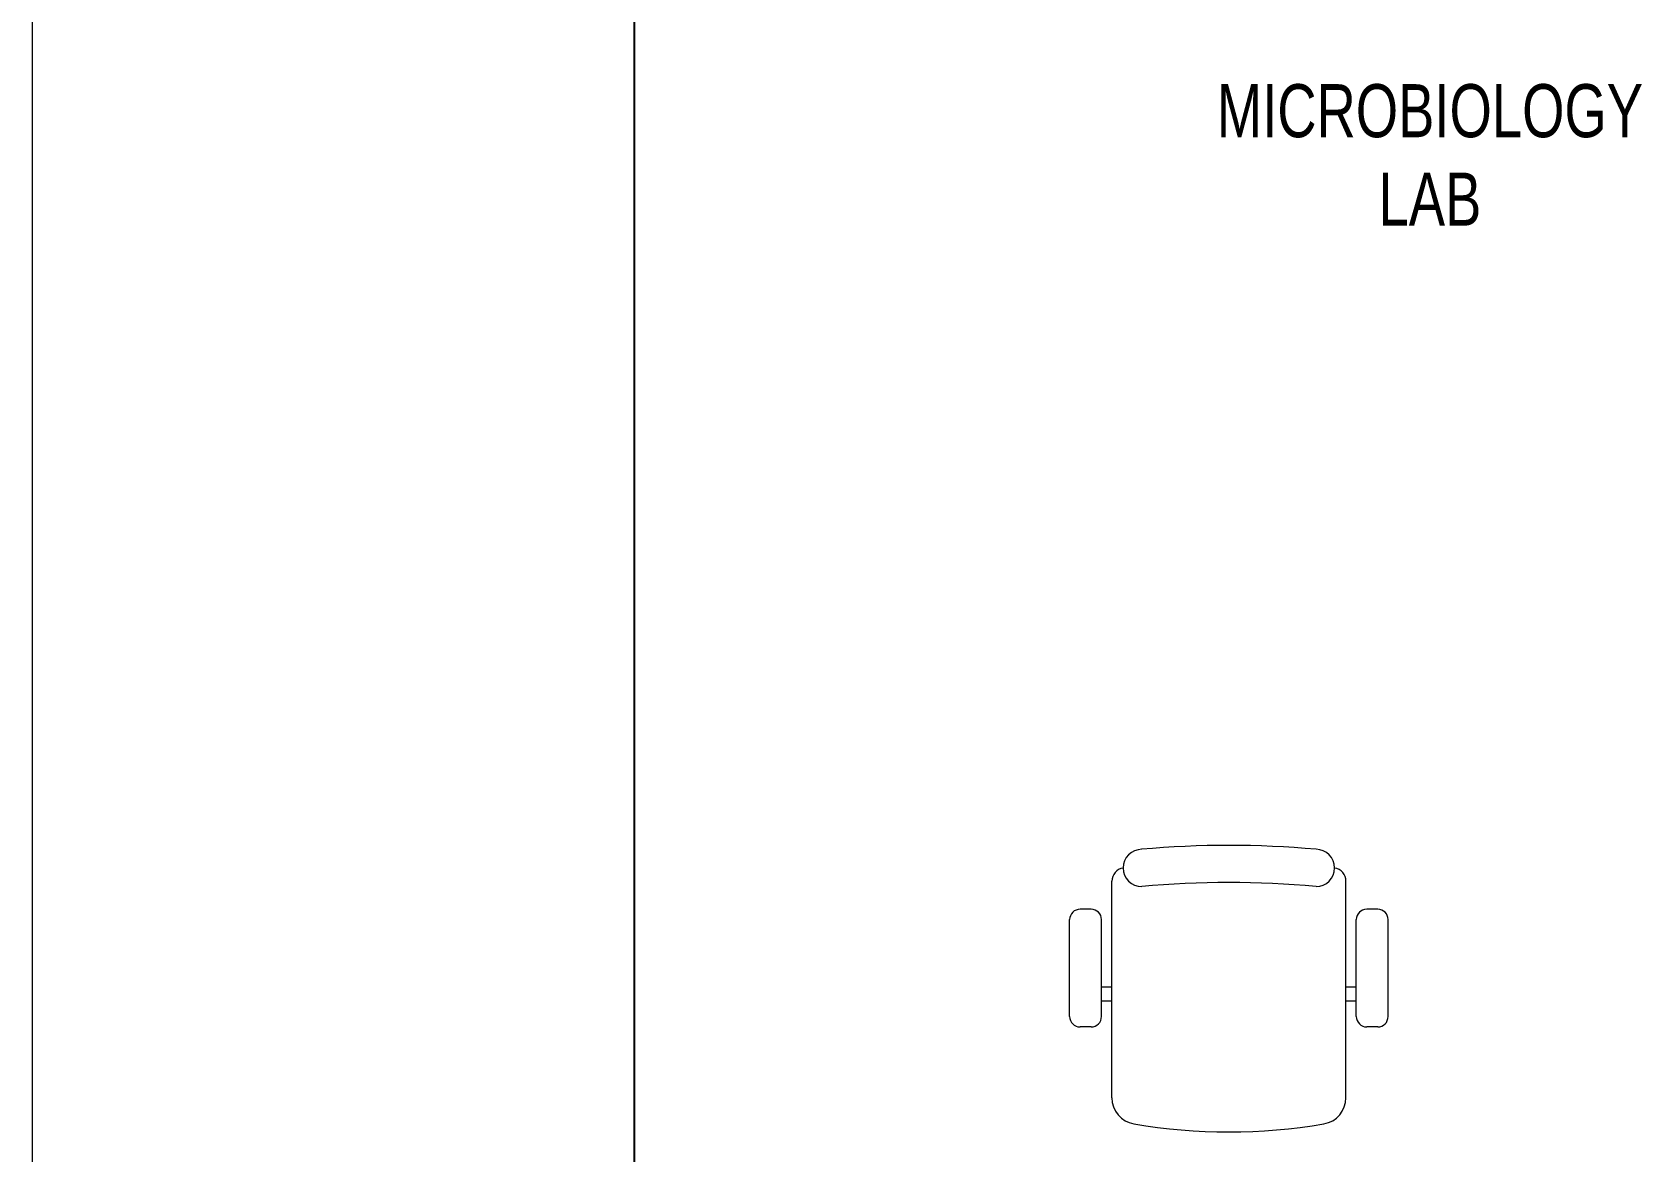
# Model space of a CAD drawing. Header units: metres. Extents: x -18745 to 220762, y -1579758 to -1356048.
# Drawn here: x 194178 to 197212, y -1469013 to -1466903 of the extents above; entities that cross this region are included whole.
import ezdxf

# ---------------------------------------------------------------- set-up
doc = ezdxf.new("R2010")
doc.units = ezdxf.units.M
doc.layers.get('0').update_dxf_attribs({"lineweight": 0})
for name, color, linetype, lineweight in [('A-100 - Copy$0$72_EGR_BASE_TEXT', 8, 'Continuous', 0), ('A-100 - Copy$0$Medical Equipment and Furniture', 8, 'Continuous', 0), ('A-100 - Copy$0$NEW', 8, 'Continuous', 5), ('A-100 - Copy$0$Walls', 8, 'Continuous', 0)]:
    doc.layers.add(name, color=color, linetype=linetype, lineweight=lineweight)
doc.layers.add('A-100 - Copy$0$axes', color=8, linetype='Continuous')
doc.styles.add('A-100 - Copy$0$X3G_ENTITY_2587EA', font='swisscl.ttf', dxfattribs={"height": 200})

# ---------------------------------------------------------------- blocks, each defined once
blk = doc.blocks.new('*X66')
for p, q in [((5, 3), (5, 3)), ((5, 3), (5, 3)), ((5, 3), (5, 3)), ((5, 3), (5, 3)), ((5, 3), (5, 3)), ((5, 3), (5, 3)), ((5, 3), (5, 3)), ((5, 3), (5, 3)), ((5, 3), (5, 3)), ((5, 3), (5, 3)), ((5, 3), (5, 3)), ((5, 3), (5, 3)), ((5, 3), (5, 3)), ((5, 3), (5, 3)), ((5, 3), (5, 3)), ((5, 3), (5, 3)), ((5, 3), (5, 3)), ((5, 3), (5, 3)), ((5, 3), (5, 3)), ((5, 3), (5, 3)), ((5, 3), (5, 3)), ((5, 3), (5, 3)), ((5, 3), (5, 3)), ((5, 3), (5, 3)), ((5, 3), (5, 3)), ((5, 3), (5, 3)), ((5, 3), (5, 3)), ((5, 3), (5, 3)), ((5, 3), (5, 3)), ((5, 3), (5, 3)), ((5, 3), (5, 3)), ((5, 3), (5, 3)), ((5, 3), (5, 3)), ((5, 3), (5, 3)), ((5, 3), (5, 3)), ((5, 3), (5, 3)), ((5, 3), (5, 3)), ((5, 3), (5, 3)), ((5, 3), (5, 3)), ((5, 3), (5, 3)), ((5, 3), (5, 3)), ((5, 3), (5, 3)), ((5, 3), (5, 3)), ((5, 3), (5, 3)), ((5, 3), (5, 3)), ((5, 3), (5, 3)), ((5, 3), (5, 3)), ((5, 3), (5, 3)), ((5, 3), (5, 3)), ((5, 3), (5, 3)), ((5, 3), (5, 3)), ((5, 3), (5, 3)), ((5, 3), (5, 3)), ((5, 3), (5, 3)), ((5, 3), (5, 3)), ((5, 3), (5, 3)), ((5, 3), (5, 3)), ((5, 3), (5, 3)), ((5, 3), (5, 3)), ((5, 3), (5, 3)), ((5, 3), (5, 3)), ((5, 3), (5, 3)), ((5, 3), (5, 3)), ((5, 3), (5, 3)), ((5, 3), (5, 3)), ((5, 3), (5, 3)), ((6, 3), (5, 3)), ((5, 3), (5, 3)), ((6, 3), (5, 3)), ((5, 3), (5, 3)), ((6, 3), (5, 3)), ((5, 3), (5, 3)), ((6, 3), (5, 3)), ((5, 3), (5, 3)), ((5, 3), (5, 3)), ((5, 3), (5, 3)), ((5, 3), (5, 3)), ((5, 3), (5, 3)), ((5, 3), (5, 3)), ((5, 3), (5, 3)), ((5, 3), (5, 3)), ((5, 3), (5, 3)), ((5, 3), (5, 3)), ((5, 3), (5, 3)), ((5, 3), (5, 3)), ((5, 3), (5, 3)), ((5, 3), (5, 3)), ((5, 3), (5, 3)), ((5, 3), (5, 3)), ((5, 3), (5, 3)), ((5, 3), (5, 3)), ((5, 3), (5, 3)), ((5, 3), (5, 3)), ((5, 3), (5, 3)), ((5, 3), (5, 3)), ((5, 3), (5, 3)), ((6, 3), (6, 3)), ((6, 3), (6, 3)), ((6, 3), (6, 3)), ((6, 3), (6, 3)), ((6, 3), (6, 3)), ((6, 3), (6, 3)), ((6, 3), (6, 3)), ((6, 3), (6, 3)), ((6, 3), (6, 3)), ((6, 3), (6, 3)), ((6, 3), (6, 3)), ((6, 3), (6, 3)), ((6, 3), (6, 3)), ((6, 3), (6, 3)), ((6, 3), (6, 3)), ((6, 3), (6, 3)), ((6, 3), (6, 3)), ((6, 3), (6, 3)), ((6, 3), (6, 3)), ((6, 3), (6, 3)), ((6, 3), (6, 3)), ((6, 3), (6, 3)), ((6, 3), (6, 3)), ((6, 3), (6, 3)), ((6, 3), (6, 3)), ((6, 3), (6, 3)), ((6, 3), (6, 3)), ((6, 3), (6, 3)), ((6, 3), (6, 3)), ((6, 3), (6, 3)), ((6, 3), (6, 3)), ((6, 3), (6, 3)), ((6, 3), (6, 3)), ((6, 3), (6, 3)), ((6, 3), (6, 3)), ((6, 3), (6, 3)), ((6, 3), (6, 3)), ((6, 3), (6, 3)), ((6, 3), (6, 3)), ((6, 3), (6, 3)), ((6, 3), (6, 3)), ((6, 3), (6, 3)), ((6, 3), (6, 3)), ((6, 3), (6, 3)), ((6, 3), (6, 3)), ((6, 3), (6, 3)), ((6, 3), (6, 3)), ((6, 3), (6, 3)), ((6, 3), (6, 3)), ((6, 3), (6, 3)), ((6, 3), (6, 3)), ((6, 3), (6, 3)), ((6, 3), (6, 3)), ((6, 3), (6, 3)), ((6, 3), (6, 3)), ((6, 3), (6, 3)), ((6, 3), (6, 3)), ((6, 3), (6, 3)), ((6, 3), (6, 3)), ((6, 3), (6, 3)), ((6, 3), (6, 3)), ((6, 3), (6, 3)), ((6, 3), (6, 3)), ((6, 3), (6, 3)), ((6, 3), (6, 3)), ((6, 3), (6, 3)), ((6, 3), (6, 3)), ((6, 3), (6, 3)), ((6, 3), (6, 3)), ((6, 3), (6, 3)), ((6, 3), (6, 3)), ((6, 3), (6, 3)), ((6, 3), (6, 3)), ((6, 3), (6, 3)), ((6, 3), (6, 3)), ((6, 3), (6, 3)), ((6, 3), (6, 3)), ((6, 3), (6, 3)), ((6, 3), (6, 3)), ((6, 3), (6, 3)), ((6, 3), (6, 3)), ((6, 3), (6, 3)), ((6, 3), (6, 3)), ((6, 3), (6, 3)), ((6, 3), (6, 3)), ((6, 3), (6, 3)), ((6, 3), (6, 3)), ((6, 3), (6, 3)), ((6, 3), (6, 3)), ((6, 3), (6, 3)), ((6, 3), (6, 3)), ((6, 3), (6, 3)), ((6, 3), (6, 3)), ((6, 3), (6, 3)), ((6, 3), (6, 3)), ((6, 3), (6, 3)), ((6, 3), (6, 3)), ((6, 3), (6, 3)), ((6, 3), (6, 3)), ((6, 3), (6, 3)), ((6, 3), (6, 3)), ((6, 3), (6, 3)), ((6, 3), (6, 3)), ((6, 3), (6, 3)), ((6, 3), (6, 3)), ((6, 3), (6, 3)), ((6, 3), (6, 3)), ((6, 3), (6, 3)), ((6, 3), (6, 3)), ((6, 3), (6, 3)), ((6, 3), (6, 3)), ((6, 3), (6, 3)), ((6, 3), (6, 3)), ((6, 3), (6, 3)), ((6, 3), (6, 3)), ((6, 3), (6, 3)), ((6, 3), (6, 3)), ((6, 3), (6, 3)), ((6, 3), (6, 3)), ((6, 3), (6, 3)), ((6, 3), (6, 3)), ((6, 3), (6, 3)), ((6, 3), (6, 3)), ((6, 3), (6, 3)), ((6, 3), (6, 3)), ((6, 3), (6, 3)), ((6, 3), (6, 3)), ((6, 3), (6, 3)), ((6, 3), (6, 3)), ((6, 3), (6, 3)), ((6, 3), (6, 3)), ((6, 3), (6, 3)), ((6, 3), (6, 3)), ((6, 3), (6, 3)), ((6, 3), (6, 3)), ((6, 3), (6, 3)), ((6, 3), (6, 3)), ((6, 3), (6, 3)), ((6, 3), (6, 3)), ((6, 3), (6, 3)), ((6, 3), (6, 3)), ((6, 3), (6, 3)), ((6, 3), (6, 3)), ((6, 3), (6, 3)), ((6, 3), (6, 3)), ((6, 3), (6, 3)), ((6, 3), (6, 3)), ((6, 3), (6, 3)), ((6, 3), (6, 3)), ((6, 3), (6, 3)), ((6, 3), (6, 3)), ((6, 3), (6, 3)), ((6, 3), (6, 3)), ((6, 3), (6, 3)), ((6, 3), (6, 3)), ((6, 3), (6, 3)), ((6, 3), (6, 3)), ((6, 3), (6, 3)), ((6, 3), (6, 3)), ((6, 3), (6, 3)), ((6, 3), (6, 3)), ((6, 3), (6, 3)), ((6, 3), (6, 3)), ((6, 3), (6, 3)), ((6, 3), (6, 3)), ((6, 3), (6, 3)), ((6, 3), (6, 3)), ((6, 3), (6, 3)), ((6, 3), (6, 3)), ((6, 3), (6, 3)), ((6, 3), (6, 3)), ((6, 3), (6, 3)), ((6, 3), (6, 3)), ((6, 3), (6, 3)), ((6, 3), (6, 3)), ((6, 3), (6, 3)), ((6, 3), (6, 3)), ((6, 3), (6, 3)), ((6, 3), (6, 3)), ((6, 3), (6, 3)), ((6, 3), (6, 3)), ((6, 3), (6, 3)), ((6, 3), (6, 3)), ((6, 3), (6, 3)), ((6, 3), (6, 3)), ((6, 3), (6, 3)), ((6, 3), (6, 3)), ((6, 3), (6, 3)), ((6, 3), (6, 3)), ((6, 3), (6, 3)), ((6, 3), (6, 3)), ((6, 3), (6, 3)), ((6, 3), (6, 3)), ((6, 3), (6, 3)), ((6, 3), (6, 3)), ((6, 3), (6, 3)), ((6, 3), (6, 3)), ((6, 3), (6, 3)), ((6, 3), (6, 3)), ((6, 3), (6, 3)), ((6, 3), (6, 3)), ((6, 3), (6, 3)), ((6, 3), (6, 3)), ((6, 3), (6, 3)), ((6, 3), (5, 3)), ((6, 3), (5, 3)), ((6, 3), (5, 3)), ((6, 3), (5, 3)), ((6, 3), (5, 3)), ((6, 3), (6, 3)), ((6, 3), (6, 3)), ((6, 3), (6, 3)), ((6, 3), (6, 3)), ((6, 3), (6, 3)), ((6, 3), (6, 3)), ((6, 3), (6, 3)), ((6, 3), (6, 3)), ((6, 3), (6, 3)), ((6, 3), (6, 3)), ((6, 3), (6, 3)), ((6, 3), (6, 3)), ((6, 3), (6, 3)), ((6, 3), (6, 3)), ((6, 3), (6, 3)), ((6, 3), (6, 3)), ((6, 3), (6, 3)), ((6, 3), (6, 3)), ((6, 3), (6, 3)), ((6, 3), (6, 3)), ((6, 3), (6, 3)), ((6, 3), (6, 3)), ((6, 3), (6, 3)), ((6, 3), (6, 3)), ((6, 3), (6, 3)), ((6, 3), (6, 3)), ((6, 3), (6, 3)), ((6, 3), (6, 3)), ((6, 3), (6, 3)), ((6, 3), (6, 3)), ((6, 3), (6, 3)), ((6, 3), (6, 3)), ((6, 3), (6, 3)), ((6, 3), (6, 3)), ((6, 3), (6, 3)), ((6, 3), (6, 3)), ((6, 3), (6, 3)), ((6, 3), (6, 3)), ((6, 3), (6, 3)), ((6, 3), (6, 3)), ((6, 3), (6, 3)), ((6, 3), (6, 3)), ((6, 3), (6, 3)), ((6, 3), (6, 3)), ((6, 3), (6, 3)), ((6, 3), (6, 3)), ((6, 3), (6, 3)), ((6, 3), (6, 3)), ((6, 3), (6, 3)), ((6, 3), (6, 3)), ((6, 3), (6, 3)), ((6, 3), (6, 3)), ((6, 3), (6, 3)), ((6, 3), (6, 3)), ((6, 3), (6, 3)), ((6, 3), (6, 3)), ((6, 3), (6, 3)), ((6, 3), (6, 3)), ((6, 3), (6, 3)), ((6, 3), (6, 3)), ((6, 3), (6, 3)), ((6, 3), (6, 3)), ((6, 3), (6, 3)), ((6, 3), (6, 3)), ((6, 3), (6, 3)), ((6, 3), (6, 3)), ((6, 3), (6, 3)), ((6, 3), (6, 3)), ((6, 3), (6, 3)), ((6, 3), (6, 3)), ((6, 3), (6, 3)), ((6, 3), (6, 3)), ((6, 3), (6, 3)), ((6, 3), (6, 3)), ((6, 3), (6, 3)), ((6, 3), (6, 3)), ((6, 3), (6, 3)), ((6, 3), (6, 3)), ((6, 3), (6, 3)), ((6, 3), (6, 3)), ((6, 3), (6, 3)), ((6, 3), (6, 3)), ((6, 3), (6, 3)), ((6, 3), (6, 3)), ((6, 3), (6, 3)), ((6, 3), (6, 3)), ((6, 3), (6, 3)), ((6, 3), (6, 3)), ((6, 3), (6, 3)), ((6, 3), (6, 3)), ((6, 3), (6, 3)), ((6, 3), (6, 3)), ((6, 3), (6, 3)), ((6, 3), (6, 3)), ((6, 3), (6, 3)), ((6, 3), (6, 3)), ((6, 3), (6, 3)), ((6, 3), (6, 3)), ((6, 3), (6, 3)), ((6, 3), (6, 3)), ((6, 3), (6, 3)), ((6, 3), (6, 3)), ((6, 3), (6, 3)), ((6, 3), (6, 3)), ((6, 3), (6, 3)), ((6, 3), (6, 3)), ((6, 3), (6, 3)), ((6, 3), (6, 3)), ((6, 3), (6, 3)), ((6, 3), (6, 3)), ((6, 3), (6, 3)), ((6, 3), (6, 3)), ((6, 3), (6, 3)), ((6, 3), (6, 3)), ((6, 3), (6, 3)), ((6, 3), (6, 3)), ((6, 3), (6, 3)), ((6, 3), (6, 3)), ((6, 3), (6, 3)), ((6, 3), (6, 3)), ((6, 3), (6, 3)), ((6, 3), (6, 3)), ((6, 3), (6, 3)), ((6, 3), (6, 3)), ((6, 3), (6, 3)), ((6, 3), (6, 3)), ((6, 3), (6, 3)), ((6, 3), (6, 3)), ((6, 3), (6, 3)), ((6, 3), (6, 3)), ((6, 3), (6, 3)), ((6, 3), (6, 3)), ((6, 3), (6, 3)), ((6, 3), (6, 3)), ((6, 3), (6, 3)), ((6, 3), (6, 3)), ((6, 3), (6, 3)), ((6, 3), (6, 3)), ((6, 3), (6, 3)), ((6, 3), (6, 3)), ((6, 3), (6, 3)), ((6, 3), (6, 3)), ((6, 3), (6, 3)), ((6, 3), (6, 3)), ((6, 3), (6, 3)), ((6, 3), (6, 3)), ((6, 3), (6, 3)), ((6, 3), (6, 3)), ((6, 3), (6, 3)), ((6, 3), (6, 3)), ((6, 3), (6, 3)), ((6, 3), (6, 3)), ((6, 3), (6, 3)), ((6, 3), (6, 3)), ((6, 3), (6, 3)), ((6, 3), (6, 3)), ((6, 3), (6, 3)), ((6, 3), (6, 3)), ((6, 3), (6, 3)), ((6, 3), (6, 3)), ((6, 3), (6, 3)), ((6, 3), (6, 3)), ((6, 3), (6, 3)), ((6, 3), (6, 3)), ((6, 3), (6, 3)), ((6, 3), (6, 3)), ((6, 3), (6, 3)), ((6, 3), (6, 3)), ((6, 3), (6, 3)), ((6, 3), (6, 3)), ((6, 3), (6, 3)), ((6, 3), (6, 3)), ((6, 3), (6, 3)), ((6, 3), (6, 3)), ((6, 3), (6, 3)), ((6, 3), (6, 3)), ((6, 3), (6, 3)), ((6, 3), (6, 3)), ((6, 3), (6, 3)), ((6, 3), (6, 3)), ((6, 3), (6, 3)), ((6, 3), (6, 3)), ((6, 3), (6, 3)), ((6, 3), (6, 3)), ((6, 3), (6, 3)), ((6, 3), (6, 3)), ((6, 3), (6, 3)), ((6, 3), (6, 3)), ((6, 3), (6, 3)), ((6, 3), (6, 3)), ((6, 3), (6, 3)), ((6, 3), (6, 3)), ((6, 3), (6, 3)), ((6, 3), (6, 3)), ((6, 3), (6, 3)), ((6, 3), (6, 3)), ((6, 3), (6, 3)), ((6, 3), (6, 3)), ((6, 3), (6, 3)), ((6, 3), (6, 3)), ((6, 3), (6, 3)), ((6, 3), (6, 3)), ((6, 3), (6, 3)), ((6, 3), (6, 3)), ((6, 3), (6, 3)), ((6, 3), (6, 3)), ((6, 3), (6, 3)), ((6, 3), (6, 3)), ((6, 3), (6, 3)), ((6, 3), (6, 3)), ((6, 3), (6, 3)), ((6, 3), (6, 3)), ((6, 3), (6, 3)), ((6, 3), (6, 3)), ((6, 3), (6, 3)), ((6, 3), (6, 3)), ((6, 3), (6, 3)), ((6, 3), (6, 3)), ((6, 3), (6, 3)), ((6, 3), (6, 3)), ((6, 3), (6, 3)), ((6, 3), (6, 3)), ((6, 3), (6, 3)), ((6, 3), (6, 3)), ((6, 3), (6, 3)), ((6, 3), (6, 3)), ((6, 3), (6, 3)), ((6, 3), (6, 3)), ((6, 3), (6, 3)), ((6, 3), (6, 3)), ((6, 3), (6, 3)), ((6, 3), (6, 3)), ((6, 3), (6, 3)), ((6, 3), (6, 3)), ((6, 3), (6, 3)), ((6, 3), (6, 3)), ((6, 3), (6, 3)), ((6, 3), (6, 3)), ((6, 3), (6, 3)), ((6, 3), (6, 3)), ((6, 3), (6, 3)), ((6, 3), (6, 3)), ((6, 3), (6, 3)), ((6, 3), (6, 3)), ((6, 3), (6, 3)), ((6, 3), (6, 3)), ((6, 3), (6, 3)), ((6, 3), (6, 3)), ((6, 3), (6, 3)), ((6, 3), (6, 3)), ((6, 3), (6, 3)), ((6, 3), (6, 3)), ((6, 3), (6, 3)), ((6, 3), (6, 3)), ((6, 3), (6, 3)), ((6, 3), (6, 3)), ((6, 3), (6, 3)), ((6, 3), (6, 3)), ((6, 3), (6, 3)), ((6, 3), (6, 3)), ((6, 3), (6, 3)), ((6, 3), (6, 3)), ((6, 3), (6, 3)), ((6, 3), (6, 3)), ((6, 3), (6, 3)), ((6, 3), (6, 3)), ((6, 3), (6, 3)), ((6, 3), (6, 3)), ((6, 3), (6, 3)), ((6, 3), (6, 3)), ((6, 3), (6, 3)), ((6, 3), (6, 3)), ((6, 3), (6, 3)), ((6, 3), (6, 3)), ((6, 3), (6, 3)), ((6, 3), (6, 3)), ((6, 3), (6, 3)), ((6, 3), (6, 3)), ((6, 3), (6, 3)), ((6, 3), (6, 3)), ((6, 3), (6, 3)), ((6, 3), (6, 3)), ((6, 3), (6, 3)), ((6, 3), (6, 3)), ((6, 3), (6, 3)), ((6, 3), (6, 3)), ((6, 3), (6, 3)), ((6, 3), (6, 3)), ((6, 3), (6, 3)), ((6, 3), (6, 3)), ((6, 3), (6, 3)), ((6, 3), (6, 3)), ((6, 3), (6, 3)), ((6, 3), (6, 3)), ((6, 3), (6, 3)), ((6, 3), (6, 3)), ((6, 3), (6, 3)), ((6, 3), (6, 3)), ((6, 3), (6, 3)), ((6, 3), (6, 3)), ((6, 3), (6, 3)), ((6, 3), (6, 3)), ((6, 3), (6, 3)), ((6, 3), (6, 3)), ((6, 3), (6, 3)), ((6, 3), (6, 3)), ((6, 3), (6, 3)), ((6, 3), (6, 3)), ((6, 3), (6, 3)), ((6, 3), (6, 3)), ((6, 3), (6, 3)), ((6, 3), (6, 3)), ((6, 3), (6, 3)), ((6, 3), (6, 3)), ((6, 3), (6, 3)), ((6, 3), (6, 3)), ((6, 3), (6, 3))]:
    blk.add_line(p, q)
blk = doc.blocks.new('*X67')
for p, q in [((13, 1), (13, 1)), ((13, 1), (13, 1)), ((13, 1), (13, 1)), ((13, 1), (13, 1)), ((13, 1), (13, 1)), ((13, 1), (13, 1)), ((13, 1), (13, 1)), ((13, 1), (13, 1)), ((13, 1), (13, 1)), ((13, 1), (13, 1)), ((13, 1), (13, 1)), ((13, 1), (13, 1)), ((13, 1), (13, 1)), ((13, 1), (13, 1)), ((13, 1), (13, 1)), ((13, 1), (14, 1)), ((13, 1), (14, 1)), ((13, 1), (14, 1)), ((13, 1), (13, 1)), ((13, 1), (13, 1)), ((13, 1), (13, 1)), ((13, 1), (13, 1)), ((13, 1), (13, 1)), ((13, 1), (13, 1)), ((13, 1), (13, 1)), ((13, 1), (13, 1)), ((13, 1), (13, 1)), ((13, 1), (13, 1)), ((13, 1), (13, 1)), ((13, 1), (13, 1)), ((13, 1), (13, 1)), ((13, 1), (13, 1)), ((13, 1), (13, 1)), ((13, 1), (13, 1)), ((13, 1), (13, 1)), ((13, 1), (13, 1)), ((13, 1), (13, 1)), ((13, 1), (13, 1)), ((13, 1), (13, 1)), ((13, 1), (13, 1)), ((13, 1), (13, 1)), ((13, 1), (13, 1)), ((13, 1), (13, 1)), ((13, 1), (13, 1)), ((13, 1), (13, 1)), ((13, 1), (13, 1)), ((13, 1), (13, 1)), ((13, 1), (13, 1)), ((13, 1), (13, 1)), ((13, 1), (13, 1)), ((13, 1), (13, 1)), ((13, 1), (13, 1)), ((13, 1), (13, 1)), ((13, 1), (13, 1)), ((13, 1), (13, 1)), ((13, 1), (13, 1)), ((13, 1), (13, 1)), ((13, 1), (13, 1)), ((13, 1), (13, 1)), ((13, 1), (13, 1)), ((13, 1), (13, 1)), ((13, 1), (13, 1)), ((13, 1), (13, 1)), ((13, 1), (13, 1)), ((13, 1), (13, 1)), ((13, 1), (13, 1)), ((13, 1), (13, 1)), ((13, 1), (13, 1)), ((13, 1), (13, 1)), ((13, 1), (13, 1)), ((13, 1), (13, 1)), ((13, 1), (13, 1)), ((13, 1), (13, 1)), ((13, 1), (13, 1)), ((13, 1), (13, 1)), ((13, 1), (13, 1)), ((13, 1), (13, 1)), ((13, 1), (13, 1)), ((13, 1), (13, 1)), ((13, 1), (13, 1)), ((13, 1), (13, 1)), ((13, 1), (13, 1)), ((13, 1), (13, 1)), ((13, 1), (13, 1)), ((13, 1), (13, 1)), ((13, 1), (13, 1)), ((13, 1), (13, 1)), ((13, 1), (13, 1)), ((13, 1), (13, 1)), ((13, 1), (13, 1)), ((13, 1), (13, 1)), ((13, 1), (13, 1)), ((13, 1), (13, 1)), ((13, 1), (13, 1)), ((13, 1), (13, 1)), ((13, 1), (13, 1)), ((13, 1), (13, 1)), ((13, 1), (13, 1)), ((13, 1), (13, 1)), ((13, 1), (13, 1)), ((13, 1), (13, 1)), ((13, 1), (13, 1)), ((13, 1), (13, 1)), ((13, 1), (13, 1)), ((13, 1), (13, 1)), ((13, 1), (13, 1)), ((13, 1), (13, 1)), ((13, 1), (13, 1)), ((13, 1), (13, 1)), ((13, 1), (13, 1)), ((13, 1), (13, 1)), ((13, 1), (13, 1)), ((13, 1), (13, 1)), ((13, 1), (13, 1)), ((13, 1), (13, 1)), ((13, 1), (13, 1)), ((13, 1), (13, 1)), ((13, 1), (13, 1)), ((13, 1), (13, 1)), ((13, 1), (13, 1)), ((13, 1), (13, 1)), ((13, 1), (13, 1)), ((13, 1), (13, 1)), ((13, 1), (14, 1)), ((13, 0), (13, 0)), ((13, 0), (13, 0)), ((13, 0), (13, 0)), ((13, 0), (13, 0)), ((13, 0), (13, 0)), ((13, 0), (13, 0)), ((13, 0), (13, 0)), ((13, 0), (13, 0)), ((13, 0), (13, 0)), ((13, 0), (13, 0)), ((13, 0), (13, 0)), ((13, 0), (13, 0)), ((13, 0), (13, 0)), ((13, 0), (13, 0)), ((13, 0), (13, 0)), ((13, 0), (13, 0)), ((13, 0), (13, 0)), ((13, 0), (13, 0)), ((13, 0), (13, 0)), ((13, 0), (13, 0)), ((13, 0), (13, 0)), ((13, 0), (13, 0)), ((13, 0), (13, 0)), ((13, 0), (13, 0)), ((13, 0), (13, 0)), ((13, 0), (13, 0)), ((13, 0), (13, 0)), ((13, 0), (13, 0)), ((13, 0), (13, 0)), ((13, 0), (13, 0)), ((13, 0), (13, 0)), ((13, 0), (13, 0)), ((13, 0), (13, 0)), ((13, 0), (13, 0)), ((13, 0), (13, 0)), ((13, 0), (13, 0)), ((13, 0), (13, 0)), ((13, 0), (13, 0)), ((13, 0), (13, 0)), ((13, 0), (13, 0)), ((13, 0), (13, 0)), ((13, 0), (13, 0)), ((13, 0), (13, 0)), ((13, 0), (13, 0)), ((13, 0), (13, 0)), ((13, 0), (13, 0)), ((13, 0), (13, 0)), ((13, 0), (13, 0)), ((13, 0), (14, 0)), ((13, 0), (14, 0)), ((13, 0), (13, 0)), ((13, 0), (14, 0)), ((14, 1), (14, 1)), ((14, 1), (14, 1)), ((14, 1), (14, 1)), ((14, 1), (14, 1)), ((14, 1), (14, 1)), ((14, 1), (14, 1)), ((14, 1), (14, 1)), ((14, 1), (14, 1)), ((14, 1), (14, 1)), ((14, 1), (14, 1)), ((14, 1), (14, 1)), ((14, 1), (14, 1)), ((14, 1), (14, 1)), ((14, 1), (14, 1)), ((14, 1), (14, 1)), ((14, 1), (14, 1)), ((14, 1), (14, 1)), ((14, 1), (14, 1)), ((14, 1), (14, 1)), ((14, 1), (14, 1)), ((14, 1), (14, 1)), ((14, 1), (14, 1)), ((14, 1), (14, 1)), ((14, 1), (14, 1)), ((14, 1), (14, 1)), ((14, 1), (14, 1)), ((14, 1), (14, 1)), ((14, 1), (14, 1)), ((14, 1), (14, 1)), ((14, 1), (14, 1)), ((14, 1), (14, 1)), ((14, 1), (14, 1)), ((14, 1), (14, 1)), ((14, 1), (14, 1)), ((14, 1), (14, 1)), ((14, 1), (14, 1)), ((14, 1), (14, 1)), ((14, 1), (14, 1)), ((14, 1), (14, 1)), ((14, 1), (14, 1)), ((14, 1), (14, 1)), ((14, 1), (14, 1)), ((14, 1), (14, 1)), ((14, 1), (14, 1)), ((14, 1), (14, 1)), ((14, 1), (14, 1)), ((14, 1), (14, 1)), ((14, 1), (14, 1)), ((14, 1), (14, 1)), ((14, 1), (14, 1)), ((14, 1), (14, 1)), ((14, 1), (14, 1)), ((14, 1), (14, 1)), ((14, 1), (14, 1)), ((14, 1), (14, 1)), ((14, 1), (14, 1)), ((14, 1), (14, 1)), ((14, 1), (14, 1)), ((14, 1), (14, 1)), ((14, 1), (14, 1)), ((14, 1), (14, 1)), ((14, 1), (14, 1)), ((14, 1), (14, 1)), ((14, 1), (14, 1)), ((14, 1), (14, 1)), ((14, 1), (14, 1)), ((14, 1), (14, 1)), ((14, 1), (14, 1)), ((14, 1), (14, 1)), ((14, 1), (14, 1)), ((14, 1), (14, 1)), ((14, 1), (14, 1)), ((14, 1), (14, 1)), ((14, 1), (14, 1)), ((14, 1), (14, 1)), ((14, 1), (14, 1)), ((14, 1), (14, 1)), ((14, 1), (14, 1)), ((14, 1), (14, 1)), ((14, 1), (14, 1)), ((14, 1), (14, 1)), ((14, 1), (14, 1)), ((14, 1), (14, 1)), ((14, 1), (14, 1)), ((14, 1), (14, 1)), ((14, 1), (14, 1)), ((14, 1), (14, 1)), ((14, 1), (14, 1)), ((14, 1), (14, 1)), ((14, 1), (14, 1)), ((14, 1), (14, 1)), ((14, 1), (14, 1)), ((14, 1), (14, 1)), ((14, 1), (14, 1)), ((14, 0), (14, 0)), ((14, 0), (14, 0)), ((14, 0), (14, 0)), ((14, 0), (14, 0)), ((14, 0), (14, 0)), ((14, 0), (14, 0)), ((14, 0), (14, 0)), ((14, 0), (14, 0)), ((14, 0), (14, 0)), ((14, 0), (14, 0)), ((14, 0), (14, 0)), ((14, 0), (14, 0)), ((14, 0), (14, 0)), ((14, 0), (14, 0)), ((14, 0), (14, 0)), ((14, 0), (14, 0)), ((14, 0), (14, 0)), ((14, 0), (14, 0)), ((14, 0), (14, 0)), ((14, 0), (14, 0)), ((14, 0), (14, 0)), ((14, 0), (14, 0)), ((14, 0), (14, 0)), ((14, 0), (14, 0)), ((14, 0), (14, 0)), ((14, 0), (14, 0)), ((14, 0), (14, 0)), ((14, 0), (14, 0)), ((14, 0), (14, 0)), ((14, 0), (14, 0)), ((14, 0), (14, 0)), ((14, 0), (14, 0)), ((14, 0), (14, 0)), ((14, 0), (14, 0)), ((14, 0), (14, 0)), ((14, 0), (14, 0)), ((14, 0), (14, 0)), ((14, 0), (14, 0)), ((14, 0), (14, 0)), ((14, 0), (14, 0)), ((14, 0), (14, 0)), ((14, 0), (14, 0)), ((14, 0), (14, 0)), ((14, 0), (14, 0)), ((14, 0), (14, 0)), ((14, 0), (14, 0)), ((14, 0), (14, 0)), ((14, 0), (14, 0)), ((13, 0), (13, 0)), ((13, 0), (14, 0)), ((13, 0), (13, 0)), ((13, 0), (14, 0)), ((13, 0), (13, 0)), ((13, 0), (14, 0)), ((13, 0), (13, 0)), ((13, 0), (13, 0)), ((13, 0), (13, 0)), ((13, 0), (13, 0)), ((13, 0), (14, 0)), ((13, 0), (13, 0)), ((13, 0), (14, 0)), ((13, 0), (13, 0)), ((13, 0), (14, 0)), ((13, 0), (13, 0)), ((13, 0), (14, 0)), ((13, 0), (13, 0)), ((13, 0), (14, 0)), ((13, 0), (13, 0)), ((13, 0), (14, 0)), ((13, 0), (13, 0)), ((13, 0), (14, 0)), ((13, 0), (13, 0)), ((13, 0), (13, 0)), ((13, 0), (13, 0)), ((13, 0), (14, 0)), ((13, 0), (13, 0)), ((13, 0), (14, 0)), ((13, 0), (13, 0)), ((13, 0), (14, 0)), ((13, 0), (13, 0)), ((13, 0), (14, 0)), ((13, 0), (13, 0)), ((13, 0), (13, 0)), ((13, 0), (13, 0)), ((13, 0), (13, 0)), ((13, 0), (13, 0)), ((13, 0), (13, 0)), ((13, 0), (13, 0)), ((13, 0), (13, 0)), ((13, 0), (13, 0)), ((13, 0), (13, 0)), ((13, 0), (13, 0)), ((13, 0), (13, 0)), ((13, 0), (13, 0)), ((13, 0), (13, 0)), ((13, 0), (13, 0)), ((13, 0), (13, 0)), ((13, 0), (13, 0)), ((13, 0), (13, 0)), ((13, 0), (13, 0)), ((13, 0), (13, 0)), ((13, 0), (13, 0)), ((13, 0), (13, 0)), ((13, 0), (13, 0)), ((13, 0), (13, 0)), ((13, 0), (13, 0)), ((13, 0), (13, 0)), ((13, 0), (13, 0)), ((13, 0), (13, 0)), ((13, 0), (13, 0)), ((13, 0), (13, 0)), ((13, 0), (13, 0)), ((13, -1), (13, -1)), ((13, -1), (13, -1)), ((13, -1), (13, -1)), ((13, -1), (13, -1)), ((13, -1), (13, -1)), ((13, -1), (14, -1)), ((13, -1), (13, -1)), ((14, 0), (14, 0)), ((14, 0), (14, 0)), ((14, 0), (14, 0)), ((14, 0), (14, 0)), ((14, 0), (14, 0)), ((14, 0), (14, 0)), ((14, 0), (14, 0)), ((14, 0), (14, 0)), ((14, 0), (14, 0)), ((14, 0), (14, 0)), ((14, 0), (14, 0)), ((14, 0), (14, 0)), ((14, 0), (14, 0)), ((14, 0), (14, 0)), ((14, 0), (14, 0)), ((13, 0), (14, 0)), ((14, 0), (14, 0)), ((14, 0), (14, 0)), ((14, 0), (14, 0)), ((14, 0), (14, 0)), ((14, 0), (14, 0)), ((14, 0), (14, 0)), ((14, 0), (14, 0)), ((14, 0), (14, 0)), ((14, 0), (14, 0)), ((14, 0), (14, 0)), ((14, 0), (14, 0)), ((14, 0), (14, 0)), ((14, 0), (14, 0)), ((14, 0), (14, 0)), ((14, 0), (14, 0)), ((14, 0), (14, 0)), ((14, 0), (14, 0)), ((14, 0), (14, 0)), ((14, 0), (14, 0)), ((14, 0), (14, 0)), ((14, 0), (14, 0)), ((14, 0), (14, 0)), ((14, 0), (14, 0)), ((14, 0), (14, 0)), ((14, 0), (14, 0)), ((14, 0), (14, 0)), ((14, 0), (14, 0)), ((14, 0), (14, 0)), ((14, 0), (14, 0)), ((14, 0), (14, 0)), ((14, 0), (14, 0)), ((14, 0), (14, 0)), ((14, 0), (14, 0)), ((14, 0), (14, 0)), ((14, -1), (14, -1)), ((14, -1), (14, -1)), ((14, -1), (14, -1)), ((14, -1), (14, -1)), ((14, -1), (14, -1))]:
    blk.add_line(p, q)
blk = doc.blocks.new('A-100 - Copy$0$GF21018-P')
for p, q in [((-0.2207, 0.4756), (-0.2207, 0.0675)), ((0.2205, 0.4756), (0.2205, 0.0675)), ((-0.2806, 0.3422), (-0.2598, 0.3422)), ((0.2596, 0.3422), (0.2804, 0.3422)), ((-0.3002, 0.3226), (-0.3002, 0.14)), ((-0.2402, 0.3226), (-0.2402, 0.14)), ((0.24, 0.3226), (0.24, 0.14)), ((0.3, 0.3226), (0.3, 0.14)), ((-0.2402, 0.2937), (-0.2207, 0.2937)), ((0.2205, 0.2937), (0.24, 0.2937)), ((-0.2402, 0.2671), (-0.2207, 0.2671)), ((0.2205, 0.2671), (0.24, 0.2671)), ((-0.2806, 0.1204), (-0.2598, 0.1204)), ((0.2596, 0.1204), (0.2804, 0.1204))]:
    blk.add_line(p, q)
for points in [[(0.24, 0.2937), (0.24, 0.2937), (0.24, 0.2937), (0.24, 0.2937), (0.24, 0.2937), (0.24, 0.2937), (0.24, 0.2937), (0.24, 0.2937), (0.24, 0.2937), (0.24, 0.2937), (0.24, 0.2937), (0.24, 0.2937), (0.24, 0.2937), (0.24, 0.2937), (0.24, 0.2937), (0.24, 0.2937), (0.24, 0.2937), (0.24, 0.2937), (0.24, 0.2937), (0.24, 0.2937), (0.24, 0.2937), (0.24, 0.2937), (0.24, 0.2937), (0.24, 0.2937), (0.24, 0.2937), (0.24, 0.2937), (0.24, 0.2937), (0.24, 0.2937), (0.24, 0.2937), (0.24, 0.2937), (0.24, 0.2937), (0.24, 0.2937), (0.24, 0.2937), (0.24, 0.2937), (0.24, 0.2937), (0.24, 0.2937), (0.24, 0.2937), (0.24, 0.2937), (0.24, 0.2937), (0.24, 0.2937), (0.24, 0.2937), (0.24, 0.2937), (0.24, 0.2937), (0.24, 0.2937), (0.24, 0.2937), (0.24, 0.2937), (0.24, 0.2937), (0.24, 0.2937), (0.24, 0.2937), (0.24, 0.2937), (0.24, 0.2937), (0.24, 0.2937), (0.24, 0.2937), (0.24, 0.2937), (0.24, 0.2937), (0.24, 0.2937), (0.24, 0.2937), (0.24, 0.2937), (0.24, 0.2937), (0.24, 0.2937), (0.24, 0.2937), (0.24, 0.2937), (0.24, 0.2937), (0.24, 0.2937), (0.24, 0.2937), (0.24, 0.2937), (0.24, 0.2937), (0.24, 0.2937), (0.24, 0.2937), (0.24, 0.2937), (0.24, 0.2937), (0.24, 0.2937), (0.24, 0.2937), (0.24, 0.2937), (0.24, 0.2937), (0.24, 0.2937), (0.24, 0.2937), (0.24, 0.2937), (0.24, 0.2937), (0.24, 0.2937), (0.24, 0.2937), (0.24, 0.2937), (0.24, 0.2937), (0.24, 0.2937), (0.24, 0.2937), (0.24, 0.2937), (0.24, 0.2937), (0.24, 0.2937), (0.24, 0.2937), (0.24, 0.2937), (0.24, 0.2937), (0.24, 0.2937), (0.24, 0.2937), (0.24, 0.2937), (0.24, 0.2937), (0.24, 0.2937), (0.24, 0.2937), (0.24, 0.2937), (0.24, 0.2937), (0.24, 0.2937), (0.24, 0.2937), (0.24, 0.2937), (0.24, 0.2937), (0.24, 0.2937), (0.24, 0.2937), (0.24, 0.2937), (0.24, 0.2937), (0.24, 0.2937), (0.24, 0.2937), (0.24, 0.2937), (0.24, 0.2937), (0.24, 0.2937), (0.24, 0.2937), (0.24, 0.2937), (0.24, 0.2937), (0.24, 0.2937), (0.24, 0.2937), (0.24, 0.2937), (0.24, 0.2937), (0.24, 0.2937), (0.24, 0.2937), (0.24, 0.2937), (0.24, 0.2937), (0.24, 0.2937), (0.24, 0.2937), (0.24, 0.2937), (0.24, 0.2937), (0.24, 0.2937), (0.24, 0.2937), (0.24, 0.2937), (0.24, 0.2937), (0.24, 0.2937), (0.24, 0.2937), (0.24, 0.2937), (0.24, 0.2937), (0.24, 0.2937), (0.24, 0.2937), (0.24, 0.2937), (0.24, 0.2937), (0.24, 0.2937), (0.24, 0.2937), (0.24, 0.2937), (0.24, 0.2937), (0.24, 0.2937), (0.24, 0.2937), (0.24, 0.2937), (0.24, 0.2937), (0.24, 0.2937), (0.24, 0.2937), (0.24, 0.2937), (0.24, 0.2937), (0.24, 0.2937), (0.24, 0.2937), (0.24, 0.2937), (0.24, 0.2937), (0.24, 0.2937), (0.24, 0.2937), (0.24, 0.2937), (0.24, 0.2937), (0.24, 0.2937), (0.24, 0.2937), (0.24, 0.2937), (0.24, 0.2937), (0.24, 0.2937), (0.24, 0.2937), (0.24, 0.2937), (0.24, 0.2937), (0.24, 0.2937), (0.24, 0.2937), (0.24, 0.2937), (0.24, 0.2937), (0.24, 0.2937), (0.24, 0.2937), (0.24, 0.2937), (0.24, 0.2937), (0.24, 0.2937), (0.24, 0.2937), (0.24, 0.2937), (0.24, 0.2937), (0.24, 0.2937), (0.24, 0.2937), (0.24, 0.2937), (0.24, 0.2937), (0.24, 0.2937), (0.24, 0.2937), (0.24, 0.2937), (0.24, 0.2937), (0.24, 0.2937), (0.24, 0.2937), (0.24, 0.2937), (0.24, 0.2937), (0.24, 0.2937), (0.24, 0.2937), (0.24, 0.2937), (0.24, 0.2937), (0.24, 0.2937), (0.24, 0.2937), (0.24, 0.2937), (0.24, 0.2937), (0.24, 0.2937), (0.24, 0.2937), (0.24, 0.2937), (0.24, 0.2937), (0.24, 0.2937), (0.24, 0.2937), (0.24, 0.2937), (0.24, 0.2937), (0.24, 0.2937), (0.24, 0.2937), (0.24, 0.2937), (0.24, 0.2937), (0.24, 0.2937), (0.24, 0.2937), (0.24, 0.2937), (0.24, 0.2937), (0.24, 0.2937), (0.24, 0.2937), (0.24, 0.2937), (0.24, 0.2937), (0.24, 0.2937), (0.24, 0.2937), (0.24, 0.2937), (0.24, 0.2937), (0.24, 0.2937), (0.24, 0.2937), (0.24, 0.2937), (0.24, 0.2937), (0.24, 0.2937), (0.24, 0.2937), (0.24, 0.2937), (0.24, 0.2937), (0.24, 0.2937), (0.24, 0.2937), (0.24, 0.2937), (0.24, 0.2937), (0.24, 0.2937), (0.24, 0.2937), (0.24, 0.2937), (0.24, 0.2937), (0.24, 0.2937), (0.24, 0.2937), (0.24, 0.2937), (0.24, 0.2937), (0.24, 0.2937), (0.24, 0.2937), (0.24, 0.2937), (0.24, 0.2937), (0.24, 0.2937), (0.24, 0.2937), (0.24, 0.2937), (0.24, 0.2937), (0.24, 0.2937), (0.24, 0.2937), (0.24, 0.2937), (0.24, 0.2937), (0.24, 0.2937), (0.24, 0.2937), (0.24, 0.2937), (0.24, 0.2937), (0.24, 0.2937), (0.24, 0.2937), (0.24, 0.2937), (0.24, 0.2937), (0.24, 0.2937), (0.24, 0.2937), (0.24, 0.2937), (0.24, 0.2937), (0.24, 0.2937), (0.24, 0.2937), (0.24, 0.2937), (0.24, 0.2937), (0.24, 0.2937), (0.24, 0.2937), (0.24, 0.2937), (0.24, 0.2937), (0.24, 0.2937), (0.24, 0.2937)], [(0.24, 0.2937), (0.24, 0.2937), (0.24, 0.2937), (0.24, 0.2937), (0.24, 0.2937), (0.24, 0.2937), (0.24, 0.2937), (0.24, 0.2937), (0.24, 0.2937), (0.24, 0.2937), (0.24, 0.2937), (0.24, 0.2937), (0.24, 0.2937), (0.24, 0.2937), (0.24, 0.2937), (0.24, 0.2937), (0.24, 0.2937), (0.24, 0.2937), (0.24, 0.2937), (0.24, 0.2937), (0.24, 0.2937), (0.24, 0.2937), (0.24, 0.2937), (0.24, 0.2937), (0.24, 0.2937), (0.24, 0.2937), (0.24, 0.2937), (0.24, 0.2937), (0.24, 0.2937), (0.24, 0.2937), (0.24, 0.2937), (0.24, 0.2937), (0.24, 0.2937), (0.24, 0.2937), (0.24, 0.2937), (0.24, 0.2937), (0.24, 0.2937), (0.24, 0.2937), (0.24, 0.2937), (0.24, 0.2937), (0.24, 0.2937), (0.24, 0.2937), (0.24, 0.2937), (0.24, 0.2937), (0.24, 0.2937), (0.24, 0.2937), (0.24, 0.2937), (0.24, 0.2937), (0.24, 0.2937), (0.24, 0.2937), (0.24, 0.2937), (0.24, 0.2937), (0.24, 0.2937), (0.24, 0.2937), (0.24, 0.2937), (0.24, 0.2937), (0.24, 0.2937), (0.24, 0.2937), (0.24, 0.2937), (0.24, 0.2937), (0.24, 0.2937), (0.24, 0.2937), (0.24, 0.2937), (0.24, 0.2937), (0.24, 0.2937), (0.24, 0.2937), (0.24, 0.2937), (0.24, 0.2937), (0.24, 0.2937), (0.24, 0.2937), (0.24, 0.2937), (0.24, 0.2937), (0.24, 0.2937), (0.24, 0.2937), (0.24, 0.2937), (0.24, 0.2937), (0.24, 0.2937), (0.24, 0.2937), (0.24, 0.2937), (0.24, 0.2937), (0.24, 0.2937), (0.24, 0.2937), (0.24, 0.2937), (0.24, 0.2937), (0.24, 0.2937), (0.24, 0.2937), (0.24, 0.2937), (0.24, 0.2937), (0.24, 0.2937), (0.24, 0.2937), (0.24, 0.2937), (0.24, 0.2937), (0.24, 0.2937), (0.24, 0.2937), (0.24, 0.2937), (0.24, 0.2937), (0.24, 0.2937), (0.24, 0.2937), (0.24, 0.2937), (0.24, 0.2937), (0.24, 0.2937), (0.24, 0.2937), (0.24, 0.2937), (0.24, 0.2937), (0.24, 0.2937), (0.24, 0.2937), (0.24, 0.2937), (0.24, 0.2937), (0.24, 0.2937), (0.24, 0.2937), (0.24, 0.2937), (0.24, 0.2937), (0.24, 0.2937), (0.24, 0.2937), (0.24, 0.2937), (0.24, 0.2937), (0.24, 0.2937), (0.24, 0.2937), (0.24, 0.2937), (0.24, 0.2937), (0.24, 0.2937), (0.24, 0.2937), (0.24, 0.2937), (0.24, 0.2937), (0.24, 0.2937), (0.24, 0.2937), (0.24, 0.2937), (0.24, 0.2937), (0.24, 0.2937), (0.24, 0.2937), (0.24, 0.2937), (0.24, 0.2937), (0.24, 0.2937), (0.24, 0.2937), (0.24, 0.2937), (0.24, 0.2937), (0.24, 0.2937), (0.24, 0.2937), (0.24, 0.2937), (0.24, 0.2937), (0.24, 0.2937), (0.24, 0.2937), (0.24, 0.2937), (0.24, 0.2937), (0.24, 0.2937), (0.24, 0.2937), (0.24, 0.2937), (0.24, 0.2937), (0.24, 0.2937), (0.24, 0.2937), (0.24, 0.2937), (0.24, 0.2937), (0.24, 0.2937), (0.24, 0.2937), (0.24, 0.2937), (0.24, 0.2937), (0.24, 0.2937), (0.24, 0.2937), (0.24, 0.2937), (0.24, 0.2937), (0.24, 0.2937), (0.24, 0.2937), (0.24, 0.2937), (0.24, 0.2937), (0.24, 0.2937), (0.24, 0.2937), (0.24, 0.2937), (0.24, 0.2937), (0.24, 0.2937), (0.24, 0.2937), (0.24, 0.2937), (0.24, 0.2937), (0.24, 0.2937), (0.24, 0.2937), (0.24, 0.2937), (0.24, 0.2937), (0.24, 0.2937), (0.24, 0.2937), (0.24, 0.2937), (0.24, 0.2937), (0.24, 0.2937), (0.24, 0.2937), (0.24, 0.2937), (0.24, 0.2937), (0.24, 0.2937), (0.24, 0.2937), (0.24, 0.2937), (0.24, 0.2937), (0.24, 0.2937), (0.24, 0.2937), (0.24, 0.2937), (0.24, 0.2937), (0.24, 0.2937), (0.24, 0.2937), (0.24, 0.2937), (0.24, 0.2937), (0.24, 0.2937), (0.24, 0.2937), (0.24, 0.2937), (0.24, 0.2937), (0.24, 0.2937), (0.24, 0.2937), (0.24, 0.2937), (0.24, 0.2937), (0.24, 0.2937), (0.24, 0.2937), (0.24, 0.2937), (0.24, 0.2937), (0.24, 0.2937), (0.24, 0.2937), (0.24, 0.2937), (0.24, 0.2937), (0.24, 0.2937), (0.24, 0.2937), (0.24, 0.2937), (0.24, 0.2937), (0.24, 0.2937), (0.24, 0.2937), (0.24, 0.2937)], [(0.24, 0.2937), (0.24, 0.2937), (0.24, 0.2937), (0.24, 0.2937), (0.24, 0.2937), (0.24, 0.2937), (0.24, 0.2937), (0.24, 0.2937), (0.24, 0.2937), (0.24, 0.2937), (0.24, 0.2937), (0.24, 0.2937), (0.24, 0.2937), (0.24, 0.2937), (0.24, 0.2937), (0.24, 0.2937), (0.24, 0.2937), (0.24, 0.2937), (0.24, 0.2937), (0.24, 0.2937), (0.24, 0.2937), (0.24, 0.2937), (0.24, 0.2937), (0.24, 0.2937), (0.24, 0.2937), (0.24, 0.2937), (0.24, 0.2937), (0.24, 0.2937), (0.24, 0.2937), (0.24, 0.2937), (0.24, 0.2937), (0.24, 0.2937), (0.24, 0.2937), (0.24, 0.2937), (0.24, 0.2937), (0.24, 0.2937), (0.24, 0.2937), (0.24, 0.2937), (0.24, 0.2937), (0.24, 0.2937), (0.24, 0.2937), (0.24, 0.2937), (0.24, 0.2937), (0.24, 0.2937), (0.24, 0.2937), (0.24, 0.2937), (0.24, 0.2937), (0.24, 0.2937), (0.24, 0.2937), (0.24, 0.2937), (0.24, 0.2937), (0.24, 0.2937), (0.24, 0.2937), (0.24, 0.2937), (0.24, 0.2937), (0.24, 0.2937), (0.24, 0.2937), (0.24, 0.2937), (0.24, 0.2937), (0.24, 0.2937), (0.24, 0.2937), (0.24, 0.2937), (0.24, 0.2937), (0.24, 0.2937), (0.24, 0.2937), (0.24, 0.2937), (0.24, 0.2937), (0.24, 0.2937), (0.24, 0.2937), (0.24, 0.2937), (0.24, 0.2937), (0.24, 0.2937), (0.24, 0.2937), (0.24, 0.2937), (0.24, 0.2937), (0.24, 0.2937), (0.24, 0.2937), (0.24, 0.2937), (0.24, 0.2937), (0.24, 0.2937), (0.24, 0.2937), (0.24, 0.2937), (0.24, 0.2937), (0.24, 0.2937), (0.24, 0.2937), (0.24, 0.2937), (0.24, 0.2937), (0.24, 0.2937), (0.24, 0.2937), (0.24, 0.2937), (0.24, 0.2937), (0.24, 0.2937), (0.24, 0.2937), (0.24, 0.2937), (0.24, 0.2937), (0.24, 0.2937), (0.24, 0.2937), (0.24, 0.2937), (0.24, 0.2937), (0.24, 0.2937), (0.24, 0.2937), (0.24, 0.2937), (0.24, 0.2937), (0.24, 0.2937), (0.24, 0.2937), (0.24, 0.2937), (0.24, 0.2937), (0.24, 0.2937), (0.24, 0.2937), (0.24, 0.2937), (0.24, 0.2937), (0.24, 0.2937), (0.24, 0.2937), (0.24, 0.2937), (0.24, 0.2937), (0.24, 0.2937), (0.24, 0.2937), (0.24, 0.2937), (0.24, 0.2937), (0.24, 0.2937), (0.24, 0.2937), (0.24, 0.2937), (0.24, 0.2937), (0.24, 0.2937), (0.24, 0.2937), (0.24, 0.2937), (0.24, 0.2937), (0.24, 0.2937), (0.24, 0.2937), (0.24, 0.2937), (0.24, 0.2937), (0.24, 0.2937), (0.24, 0.2937), (0.24, 0.2937), (0.24, 0.2937), (0.24, 0.2937), (0.24, 0.2937), (0.24, 0.2937), (0.24, 0.2937), (0.24, 0.2937), (0.24, 0.2937), (0.24, 0.2937), (0.24, 0.2937), (0.24, 0.2937), (0.24, 0.2937), (0.24, 0.2937), (0.24, 0.2937), (0.24, 0.2937), (0.24, 0.2937), (0.24, 0.2937), (0.24, 0.2937), (0.24, 0.2937), (0.24, 0.2937), (0.24, 0.2937), (0.24, 0.2937), (0.24, 0.2937), (0.24, 0.2937), (0.24, 0.2937), (0.24, 0.2937), (0.24, 0.2937), (0.24, 0.2937), (0.24, 0.2937), (0.24, 0.2937), (0.24, 0.2937), (0.24, 0.2937), (0.24, 0.2937), (0.24, 0.2937), (0.24, 0.2937), (0.24, 0.2937), (0.24, 0.2937), (0.24, 0.2937), (0.24, 0.2937), (0.24, 0.2937), (0.24, 0.2937), (0.24, 0.2937), (0.24, 0.2937), (0.24, 0.2937), (0.24, 0.2937), (0.24, 0.2937), (0.24, 0.2937), (0.24, 0.2937), (0.24, 0.2937), (0.24, 0.2937), (0.24, 0.2937), (0.24, 0.2937), (0.24, 0.2937), (0.24, 0.2937), (0.24, 0.2937), (0.24, 0.2937), (0.24, 0.2937), (0.24, 0.2937), (0.24, 0.2937), (0.24, 0.2937), (0.24, 0.2937), (0.24, 0.2937), (0.24, 0.2937), (0.24, 0.2937), (0.24, 0.2937), (0.24, 0.2937), (0.24, 0.2937), (0.24, 0.2937), (0.24, 0.2937), (0.24, 0.2937), (0.24, 0.2937), (0.24, 0.2937), (0.24, 0.2937), (0.24, 0.2937), (0.24, 0.2937), (0.24, 0.2937), (0.24, 0.2937), (0.24, 0.2937), (0.24, 0.2937), (0.24, 0.2937), (0.24, 0.2937)]]:
    blk.add_lwpolyline(points, close=True)
for centre, radius, start, end in [((-0.1707, 0.4756), 0.05, 99.6329, 180), ((-0.0001, -0.5295), 1.0695, 80.3671, 99.6329), ((0.1705, 0.4756), 0.05, 0, 80.3671), ((-0.2806, 0.3226), 0.0196, 90, 180), ((-0.2598, 0.3226), 0.0196, 360, 90), ((0.2596, 0.3226), 0.0196, 90, 180), ((0.2804, 0.3226), 0.0196, 0, 90), ((-0.2806, 0.14), 0.0196, 180, 270), ((-0.2598, 0.14), 0.0196, 270, 360), ((0.2596, 0.14), 0.0196, 180, 270), ((0.2804, 0.14), 0.0196, 270, 0), ((-0.1957, 0.0675), 0.025, 180, 261.4721), ((-0.1643, 0.0425), 0.0351, 90, 270), ((0, 1.8467), 1.7767, 264.6946, 275.3053), ((0.1641, 0.0425), 0.0351, 270, 90), ((0.1955, 0.0675), 0.025, 278.5279, 360), ((0, 1.8314), 1.8314, 264.8532, 275.147)]:
    blk.add_arc(centre, radius, start, end)
at = {"layer": 'A-100 - Copy$0$NEW'}
for points in [[(0.24, 0.2937), (0.24, 0.2937), (0.24, 0.2937), (0.24, 0.2937), (0.24, 0.2937), (0.24, 0.2937), (0.24, 0.2937), (0.24, 0.2937)], [(0.24, 0.2937), (0.24, 0.2937), (0.24, 0.2937), (0.24, 0.2937), (0.24, 0.2937), (0.24, 0.2937), (0.24, 0.2937)], [(0.24, 0.2937), (0.24, 0.2937), (0.24, 0.2937), (0.24, 0.2937), (0.24, 0.2937), (0.24, 0.2937), (0.24, 0.2937), (0.24, 0.2937), (0.24, 0.2937)], [(0.24, 0.2937), (0.24, 0.2937), (0.24, 0.2937), (0.24, 0.2937), (0.24, 0.2937), (0.24, 0.2937), (0.24, 0.2937), (0.24, 0.2937), (0.24, 0.2937), (0.24, 0.2937)], [(0.24, 0.2937), (0.24, 0.2937), (0.24, 0.2937), (0.24, 0.2937), (0.24, 0.2937), (0.24, 0.2937), (0.24, 0.2937), (0.24, 0.2937), (0.24, 0.2937), (0.24, 0.2937), (0.24, 0.2937), (0.24, 0.2937), (0.24, 0.2937), (0.24, 0.2937), (0.24, 0.2937)], [(0.24, 0.2937), (0.24, 0.2937), (0.24, 0.2937), (0.24, 0.2937), (0.24, 0.2937), (0.24, 0.2937), (0.24, 0.2937), (0.24, 0.2937), (0.24, 0.2937), (0.24, 0.2937)], [(0.24, 0.2937), (0.24, 0.2937), (0.24, 0.2937), (0.24, 0.2937), (0.24, 0.2937), (0.24, 0.2937), (0.24, 0.2937), (0.24, 0.2937), (0.24, 0.2937), (0.24, 0.2937)], [(0.24, 0.2937), (0.24, 0.2937), (0.24, 0.2937), (0.24, 0.2937), (0.24, 0.2937), (0.24, 0.2937), (0.24, 0.2937), (0.24, 0.2937), (0.24, 0.2937), (0.24, 0.2937)], [(0.24, 0.2937), (0.24, 0.2937), (0.24, 0.2937), (0.24, 0.2937), (0.24, 0.2937), (0.24, 0.2937), (0.24, 0.2937), (0.24, 0.2937), (0.24, 0.2937), (0.24, 0.2937), (0.24, 0.2937), (0.24, 0.2937), (0.24, 0.2937), (0.24, 0.2937), (0.24, 0.2937), (0.24, 0.2937), (0.24, 0.2937), (0.24, 0.2937)], [(0.24, 0.2937), (0.24, 0.2937), (0.24, 0.2937), (0.24, 0.2937), (0.24, 0.2937), (0.24, 0.2937), (0.24, 0.2937), (0.24, 0.2937), (0.24, 0.2937), (0.24, 0.2937), (0.24, 0.2937), (0.24, 0.2937)], [(0.24, 0.2937), (0.24, 0.2937), (0.24, 0.2937), (0.24, 0.2937), (0.24, 0.2937), (0.24, 0.2937), (0.24, 0.2937)], [(0.24, 0.2937), (0.24, 0.2937), (0.24, 0.2937), (0.24, 0.2937), (0.24, 0.2937), (0.24, 0.2937), (0.24, 0.2937), (0.24, 0.2937), (0.24, 0.2937), (0.24, 0.2937), (0.24, 0.2937), (0.24, 0.2937), (0.24, 0.2937), (0.24, 0.2937), (0.24, 0.2937), (0.24, 0.2937), (0.24, 0.2937), (0.24, 0.2937), (0.24, 0.2937), (0.24, 0.2937), (0.24, 0.2937), (0.24, 0.2937), (0.24, 0.2937), (0.24, 0.2937), (0.24, 0.2937), (0.24, 0.2937), (0.24, 0.2937), (0.24, 0.2937), (0.24, 0.2937), (0.24, 0.2937), (0.24, 0.2937), (0.24, 0.2937), (0.24, 0.2937), (0.24, 0.2937), (0.24, 0.2937), (0.24, 0.2937), (0.24, 0.2937), (0.24, 0.2937), (0.24, 0.2937), (0.24, 0.2937), (0.24, 0.2937), (0.24, 0.2937), (0.24, 0.2937), (0.24, 0.2937), (0.24, 0.2937), (0.24, 0.2937), (0.24, 0.2937), (0.24, 0.2937), (0.24, 0.2937), (0.24, 0.2937), (0.24, 0.2937), (0.24, 0.2937), (0.24, 0.2937), (0.24, 0.2937), (0.24, 0.2937), (0.24, 0.2937), (0.24, 0.2937), (0.24, 0.2937), (0.24, 0.2937), (0.24, 0.2937), (0.24, 0.2937), (0.24, 0.2937), (0.24, 0.2937), (0.24, 0.2937), (0.24, 0.2937), (0.24, 0.2937), (0.24, 0.2937), (0.24, 0.2937), (0.24, 0.2937), (0.24, 0.2937), (0.24, 0.2937), (0.24, 0.2937), (0.24, 0.2937), (0.24, 0.2937), (0.24, 0.2937), (0.24, 0.2937), (0.24, 0.2937), (0.24, 0.2937), (0.24, 0.2937), (0.24, 0.2937), (0.24, 0.2937), (0.24, 0.2937), (0.24, 0.2937), (0.24, 0.2937), (0.24, 0.2937), (0.24, 0.2937), (0.24, 0.2937), (0.24, 0.2937), (0.24, 0.2937), (0.24, 0.2937), (0.24, 0.2937), (0.24, 0.2937), (0.24, 0.2937), (0.24, 0.2937), (0.24, 0.2937), (0.24, 0.2937), (0.24, 0.2937), (0.24, 0.2937), (0.24, 0.2937), (0.24, 0.2937), (0.24, 0.2937), (0.24, 0.2937), (0.24, 0.2937), (0.24, 0.2937), (0.24, 0.2937), (0.24, 0.2937), (0.24, 0.2937), (0.24, 0.2937), (0.24, 0.2937), (0.24, 0.2937), (0.24, 0.2937)], [(0.24, 0.2937), (0.24, 0.2937), (0.24, 0.2937), (0.24, 0.2937), (0.24, 0.2937), (0.24, 0.2937), (0.24, 0.2937), (0.24, 0.2937), (0.24, 0.2937), (0.24, 0.2937), (0.24, 0.2937), (0.24, 0.2937), (0.24, 0.2937), (0.24, 0.2937), (0.24, 0.2937), (0.24, 0.2937), (0.24, 0.2937)], [(0.24, 0.2937), (0.24, 0.2937), (0.24, 0.2937), (0.24, 0.2937), (0.24, 0.2937), (0.24, 0.2937), (0.24, 0.2937), (0.24, 0.2937), (0.24, 0.2937), (0.24, 0.2937), (0.24, 0.2937), (0.24, 0.2937), (0.24, 0.2937), (0.24, 0.2937), (0.24, 0.2937), (0.24, 0.2937), (0.24, 0.2937), (0.24, 0.2937), (0.24, 0.2937), (0.24, 0.2937), (0.24, 0.2937), (0.24, 0.2937), (0.24, 0.2937), (0.24, 0.2937), (0.24, 0.2937), (0.24, 0.2937), (0.24, 0.2937), (0.24, 0.2937), (0.24, 0.2937), (0.24, 0.2937), (0.24, 0.2937), (0.24, 0.2937), (0.24, 0.2937), (0.24, 0.2937), (0.24, 0.2937), (0.24, 0.2937), (0.24, 0.2937), (0.24, 0.2937), (0.24, 0.2937), (0.24, 0.2937), (0.24, 0.2937), (0.24, 0.2937), (0.24, 0.2937), (0.24, 0.2937), (0.24, 0.2937), (0.24, 0.2937), (0.24, 0.2937), (0.24, 0.2937), (0.24, 0.2937), (0.24, 0.2937), (0.24, 0.2937), (0.24, 0.2937), (0.24, 0.2937), (0.24, 0.2937), (0.24, 0.2937), (0.24, 0.2937), (0.24, 0.2937), (0.24, 0.2937), (0.24, 0.2937), (0.24, 0.2937), (0.24, 0.2937), (0.24, 0.2937), (0.24, 0.2937), (0.24, 0.2937), (0.24, 0.2937), (0.24, 0.2937), (0.24, 0.2937), (0.24, 0.2937), (0.24, 0.2937), (0.24, 0.2937), (0.24, 0.2937), (0.24, 0.2937), (0.24, 0.2937), (0.24, 0.2937), (0.24, 0.2937), (0.24, 0.2937), (0.24, 0.2937), (0.24, 0.2937), (0.24, 0.2937), (0.24, 0.2937), (0.24, 0.2937), (0.24, 0.2937), (0.24, 0.2937), (0.24, 0.2937), (0.24, 0.2937), (0.24, 0.2937), (0.24, 0.2937), (0.24, 0.2937), (0.24, 0.2937)], [(0.24, 0.2937), (0.24, 0.2937), (0.24, 0.2937), (0.24, 0.2937), (0.24, 0.2937), (0.24, 0.2937), (0.24, 0.2937), (0.24, 0.2937), (0.24, 0.2937), (0.24, 0.2937), (0.24, 0.2937), (0.24, 0.2937), (0.24, 0.2937), (0.24, 0.2937), (0.24, 0.2937), (0.24, 0.2937), (0.24, 0.2937), (0.24, 0.2937), (0.24, 0.2937), (0.24, 0.2937), (0.24, 0.2937), (0.24, 0.2937), (0.24, 0.2937), (0.24, 0.2937), (0.24, 0.2937), (0.24, 0.2937), (0.24, 0.2937), (0.24, 0.2937), (0.24, 0.2937), (0.24, 0.2937), (0.24, 0.2937), (0.24, 0.2937), (0.24, 0.2937), (0.24, 0.2937), (0.24, 0.2937), (0.24, 0.2937), (0.24, 0.2937), (0.24, 0.2937), (0.24, 0.2937), (0.24, 0.2937), (0.24, 0.2937), (0.24, 0.2937), (0.24, 0.2937), (0.24, 0.2937), (0.24, 0.2937), (0.24, 0.2937), (0.24, 0.2937), (0.24, 0.2937), (0.24, 0.2937), (0.24, 0.2937), (0.24, 0.2937), (0.24, 0.2937), (0.24, 0.2937), (0.24, 0.2937)]]:
    blk.add_lwpolyline(points, dxfattribs=at)
for name, xscale, yscale, zscale in [('*X66', 8.59375e-11, 8.59375e-11, 8.59375e-11), ('*X67', 5.5e-11, 5.5e-11, 5.5e-11)]:
    blk.add_blockref(name, (0.24, 0.2937), dxfattribs=dict(xscale=xscale, yscale=yscale, zscale=zscale))
blk = doc.blocks.new('A-100 - Copy')
at = {"layer": 'A-100 - Copy$0$axes'}
blk.add_line((195313.3, -1477297.4, 0), (195313.3, -1451192.7, 0), dxfattribs=at)
blk.add_line((195313.3, -1477297.4, 0), (195313.3, -1451192.7, 0), dxfattribs=at)
at = {"layer": 'A-100 - Copy$0$Walls', "elevation": 0}
blk.add_lwpolyline([(194178.3, -1464852.7), (194178.3, -1469677.7)], dxfattribs=at)
at = {"layer": 'A-100 - Copy$0$Medical Equipment and Furniture', "xscale": 1000, "yscale": 1000, "zscale": 1000, "rotation": 180}
blk.add_blockref('A-100 - Copy$0$GF21018-P', (196433.5, -1468435.1), dxfattribs=at)
at = {"layer": 'A-100 - Copy$0$72_EGR_BASE_TEXT', "insert": (196812.5, -1467000.5), "char_height": 100, "attachment_point": 2, "style": 'A-100 - Copy$0$X3G_ENTITY_2587EA'}
blk.add_mtext('MICROBIOLOGY\\PLAB', dxfattribs=at)

msp = doc.modelspace()

# ---------------------------------------------------------------- block references
msp.add_blockref('A-100 - Copy', (0, 0))

doc.saveas('drawing.dxf')
